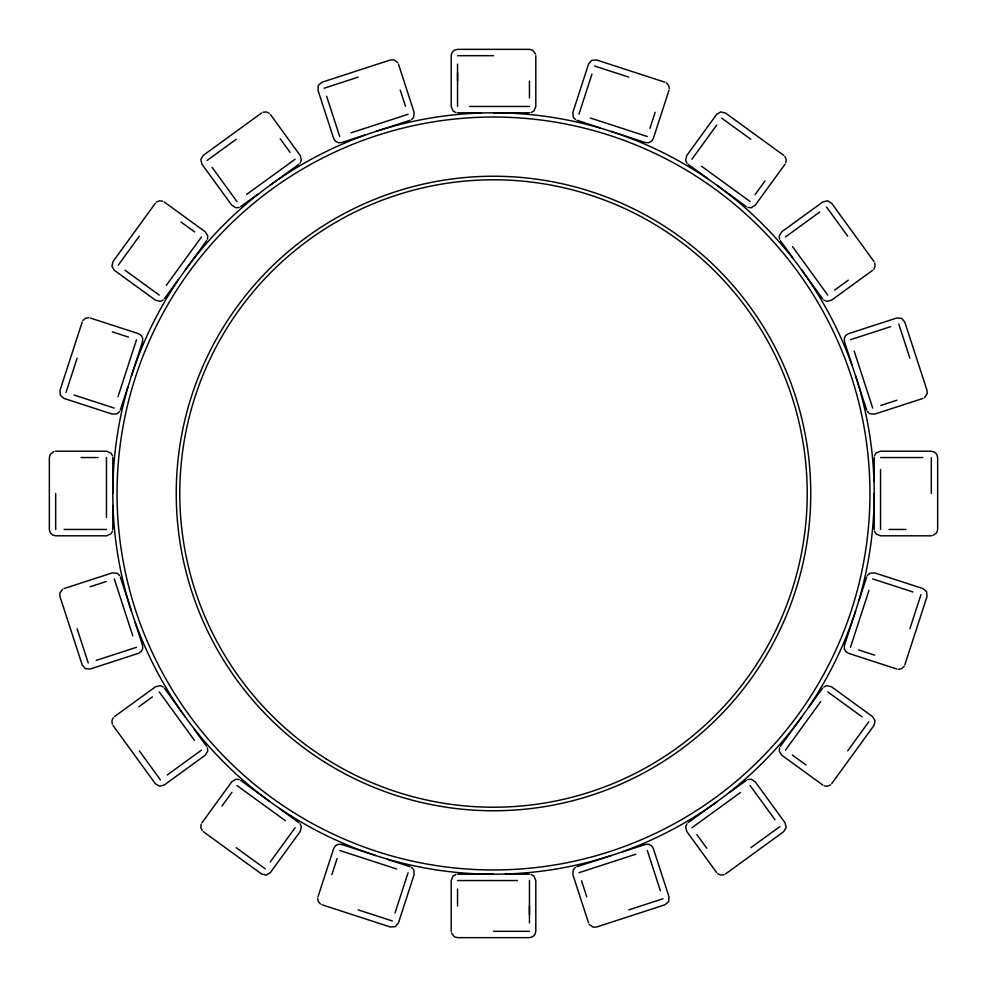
<?xml version="1.0" encoding="UTF-8"?>
<svg xmlns="http://www.w3.org/2000/svg" width="987" height="987" viewBox="0 0 987 987"><rect width="100%" height="100%" fill="white"/><g stroke="black" fill="none" stroke-linecap="round" stroke-linejoin="round"><path stroke-width="1.48" d="M55.691 529.451L55.691 493.5M106.46 517.472L106.46 457.549M112.802 529.451L112.802 505.48M112.802 493.5L112.802 457.549M457.549 81.07L457.549 72.619M529.451 914.381L529.451 905.93M874.198 529.451L874.198 493.5M874.198 481.52L874.198 457.549M880.54 529.451L880.54 469.528M931.309 493.5L931.309 457.549M207.43 239.187L207.776 235.918L205.234 231.785L164.175 201.94M201.151 824.281L200.805 827.55L202.15 830.548M785.849 162.719L786.195 159.45L784.85 156.452M779.57 747.813L779.224 751.082L781.766 755.215L822.825 785.06M82.205 322.058L59.973 390.445L60.355 395.281L64.056 398.44L112.333 414.121L117.169 413.75L119.612 411.542M66.018 392.407L77.122 358.207M117.996 396.688L136.514 339.701M120.328 410.049L127.73 387.262M131.431 375.862L142.547 341.662L142.72 338.381L141.227 335.457L138.464 333.668L90.199 317.987M317.987 896.801L333.668 848.536L335.457 845.773L338.381 844.28L341.662 844.453L375.862 855.569M331.854 874.63L337.085 858.542M578.913 114.282L591.978 74.062M395.022 912.938L408.087 872.718M649.915 128.458L655.146 112.37M669.013 90.199L653.332 138.464L651.543 141.227L648.619 142.72L645.338 142.547L611.138 131.431M855.569 611.138L844.453 645.338L844.28 648.619L845.773 651.543L848.536 653.332L896.801 669.013M859.27 599.738L866.672 576.951M850.486 647.299L869.004 590.312M909.878 628.793L920.982 594.593M904.795 664.942L927.027 596.555L926.645 591.719L922.944 588.56L874.667 572.879L869.831 573.25L867.388 575.458M112.58 531.092L110.939 533.942L106.46 535.805L55.691 535.805L52.521 534.954L50.201 532.622L49.35 529.451L49.35 457.549L50.201 454.378L54.051 451.417M874.42 455.908L876.061 453.058L880.54 451.195L931.309 451.195L934.479 452.046L936.799 454.378L937.65 457.549L937.65 529.451L936.799 532.622L932.949 535.583M300.023 163.237L301.356 160.227L300.221 155.514L270.389 114.443M113.246 717.759L111.913 720.757L112.247 724.026M873.754 269.241L875.087 266.243L874.753 262.974M686.977 823.763L685.644 826.773L686.779 831.486L716.611 872.557M155.304 203.347L113.036 261.518L111.913 266.243L114.443 270.389L155.514 300.221L160.227 301.356L163.237 300.023M118.169 265.256L139.303 236.164M166.285 285.391L201.508 236.917M164.373 298.814L178.462 279.432M185.507 269.735L206.641 240.643M201.94 822.825L231.785 781.766L235.918 779.224L239.187 779.57M221.989 806.021L231.945 792.339M691.912 159.24L716.772 125.016M270.228 861.984L295.088 827.76M755.055 194.661L765.011 180.979M785.06 164.175L755.215 205.234L751.082 207.776L747.813 207.43M780.359 746.357L801.493 717.265M808.538 707.568L822.627 688.186M785.492 750.083L820.715 701.609M847.697 750.836L868.831 721.744M831.696 783.653L873.964 725.482L875.087 720.757L872.557 716.611L831.486 686.779L826.773 685.644L823.763 686.977M82.908 320.565L85.351 318.357L88.571 317.678M904.092 666.435L901.649 668.643L898.429 669.322M411.542 119.612L413.75 117.169L414.121 112.333L398.44 64.056M62.551 589.276L59.8 593.273L59.973 596.555L82.205 664.942L85.351 668.643L90.199 669.013L138.464 653.332L141.227 651.543L142.72 648.619L142.547 645.338L135.133 622.538M924.449 397.724L927.2 393.727L927.027 390.445L904.795 322.058L901.649 318.357L896.801 317.987L848.536 333.668L845.773 335.457L844.28 338.381L844.453 341.662L851.867 364.462M575.458 867.388L573.25 869.831L572.879 874.667L588.56 922.944M261.518 113.036L203.347 155.304L200.805 159.45L201.94 164.175L231.785 205.234L235.918 207.776L239.187 207.43M207.073 160.437L236.164 139.303M246.614 194.464L295.088 159.24M240.643 206.641L257.607 194.316M269.735 185.507L298.814 164.373M114.443 716.611L155.514 686.779L160.227 685.644L163.237 686.977M138.711 706.828L152.393 696.884M785.492 236.917L819.716 212.045M167.284 774.955L201.508 750.083M834.607 290.116L848.289 280.172M872.557 270.389L831.486 300.221L826.773 301.356L823.763 300.023M688.186 822.627L717.265 801.493M729.393 792.684L746.357 780.359M691.912 827.76L740.386 792.536M750.836 847.697L779.927 826.563M725.482 873.964L783.653 831.696L786.195 827.55L785.06 822.825L755.215 781.766L751.082 779.224L747.813 779.57M156.452 202.15L159.45 200.805L162.719 201.151M830.548 784.85L827.55 786.195L824.281 785.849M531.092 112.58L533.942 110.939L535.805 106.46L535.805 55.691M455.908 874.42L453.058 876.061L451.195 880.54L451.195 931.309M324.02 88.238L358.207 77.122M351.101 132.801L408.087 114.282M364.462 135.133L341.662 142.547L338.381 142.72L335.457 141.227L333.668 138.464L317.987 90.199L318.357 85.351L322.058 82.205L390.445 59.973L393.727 59.8L397.724 62.551M375.862 131.431L410.049 120.328M64.056 588.56L112.333 572.879L117.169 573.25L119.612 575.458M90.15 586.747L106.238 581.528M850.486 339.701L890.718 326.635M96.282 660.365L136.514 647.299M880.762 405.472L896.85 400.253M922.944 398.44L874.667 414.121L869.831 413.75L867.388 411.542M576.951 866.672L611.138 855.569M622.538 851.867L645.338 844.453L648.619 844.28L651.543 845.773L653.332 848.536L669.013 896.801L668.643 901.649L664.942 904.795L596.555 927.027L593.273 927.2L589.276 924.449M578.913 872.718L635.899 854.199M628.793 909.878L662.98 898.762M262.974 112.247L266.243 111.913L269.241 113.246M724.026 874.753L720.757 875.087L717.759 873.754M457.549 55.691L493.5 55.691M469.528 106.46L529.451 106.46M457.549 112.802L481.52 112.802M493.5 112.802L529.451 112.802M55.691 451.195L106.46 451.195L110.939 453.058L112.58 455.908M81.07 457.549L97.997 457.549M880.54 457.549L922.845 457.549M64.155 529.451L106.46 529.451M889.003 529.451L905.93 529.451M931.309 535.805L880.54 535.805L876.061 533.942L874.42 531.092M457.549 874.198L493.5 874.198M505.48 874.198L529.451 874.198M457.549 880.54L517.472 880.54M493.5 931.309L529.451 931.309M664.942 82.205L596.555 59.973L591.719 60.355L588.56 64.056L572.879 112.333L573.25 117.169L575.458 119.612M594.593 66.018L628.793 77.122M590.312 117.996L647.299 136.514M576.951 120.328L599.738 127.73M112.37 331.854L128.458 337.085M872.718 578.913L912.938 591.978M74.062 395.022L114.282 408.087M858.542 649.915L874.63 655.146M387.262 859.27L410.049 866.672M339.701 850.486L396.688 869.004M358.207 909.878L392.407 920.982M322.058 904.795L390.445 927.027L395.281 926.645L398.44 922.944L414.121 874.667L413.75 869.831L411.542 867.388M455.908 112.58L453.058 110.939L451.195 106.46L451.195 55.691L452.046 52.521L454.378 50.201L457.549 49.35L529.451 49.35L532.622 50.201L535.583 54.051M531.092 874.42L533.942 876.061L535.805 880.54L535.805 931.309L534.954 934.479L532.622 936.799L529.451 937.65L457.549 937.65L454.378 936.799L451.417 932.949M783.653 155.304L725.482 113.036L720.757 111.913L716.611 114.443L686.779 155.514L685.644 160.227L686.977 163.237M721.744 118.169L750.836 139.303M701.609 166.285L750.083 201.508M688.186 164.373L707.568 178.462M717.265 185.507L746.357 206.641M180.979 221.989L194.661 231.945M827.76 691.912L861.984 716.772M125.016 270.228L159.24 295.088M792.339 755.055L806.021 765.011M240.643 780.359L269.735 801.493M279.432 808.538L298.814 822.627M236.917 785.492L285.391 820.715M236.164 847.697L265.256 868.831M203.347 831.696L261.518 873.964L266.243 875.087L270.389 872.557L300.221 831.486L301.356 826.773L300.023 823.763M666.435 82.908L668.643 85.351L669.322 88.571M320.565 904.092L318.357 901.649L317.678 898.429M873.964 261.518L831.696 203.347L827.55 200.805L822.825 201.94L781.766 231.785L779.224 235.918L779.57 239.187M826.563 207.073L847.697 236.164M792.536 246.614L827.76 295.088M780.359 240.643L792.684 257.607M801.493 269.735L822.627 298.814M280.172 138.711L290.116 152.393M750.083 785.492L774.955 819.716M212.045 167.284L236.917 201.508M696.884 834.607L706.828 848.289M164.373 688.186L185.507 717.265M194.316 729.393L206.641 746.357M159.24 691.912L194.464 740.386M139.303 750.836L160.437 779.927M113.036 725.482L155.304 783.653L159.45 786.195L164.175 785.06L205.234 755.215L207.776 751.082L207.43 747.813M898.762 324.02L909.878 358.207M854.199 351.101L872.718 408.087M855.569 375.862L866.672 410.049M400.253 90.15L405.472 106.238M647.299 850.486L660.365 890.718M326.635 96.282L339.701 136.514M581.528 880.762L586.747 896.85M120.328 576.951L131.431 611.138M114.282 578.913L132.801 635.899M77.122 628.793L88.238 662.98M529.451 81.07L529.451 97.997M529.451 880.54L529.451 922.845M457.549 64.155L457.549 106.46M457.549 889.003L457.549 905.93M325.957 758.744A313.73 313.73 0 0 0 806.971 505.973A313.73 313.73 0 0 0 347.572 215.783A313.73 313.73 0 0 0 325.957 758.744M324.785 762.174A317.246 317.246 0 0 0 810.537 505.27A317.246 317.246 0 0 0 345.179 213.056A317.246 317.246 0 0 0 324.785 762.174M292.448 811.783A376.466 376.466 0 0 0 869.67 508.478A376.466 376.466 0 0 0 318.382 160.239A376.466 376.466 0 0 0 292.448 811.783M291.042 815.904A380.698 380.698 0 0 0 873.939 507.626A380.698 380.698 0 0 0 315.519 156.97A380.698 380.698 0 0 0 291.042 815.904"/></g></svg>
